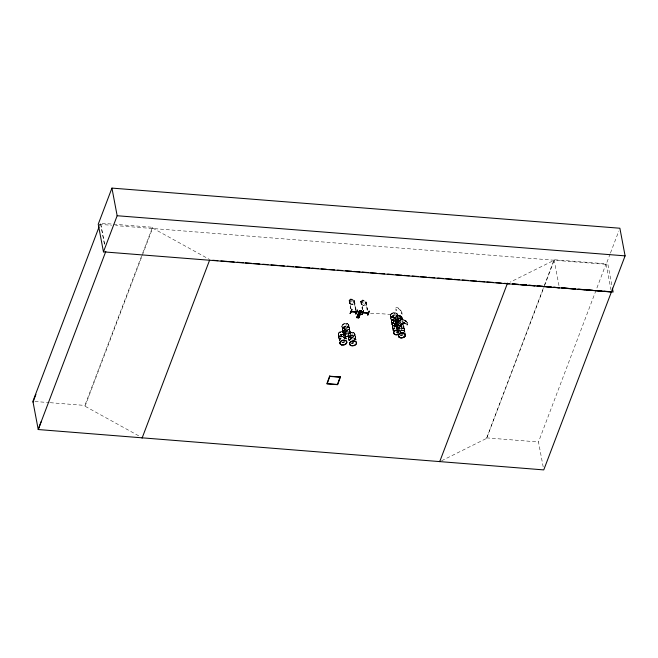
<?xml version="1.0" encoding="UTF-8"?>
<svg xmlns="http://www.w3.org/2000/svg" width="658" height="658" viewBox="0 0 658 658"><rect width="100%" height="100%" fill="white"/><g stroke="black" fill="none" stroke-linecap="round" stroke-linejoin="round"><path stroke-width="0.49" stroke-dasharray="3.29 2.47" d="M400.089 317.551L406.307 321.375L397.975 315.947L402.26 318.02L401.191 317.526L402.26 318.743L402.26 318.02M400.377 317.715L400.122 317.436M338.673 337.126L338.821 336.394M339.248 340.17L339.396 339.438M341.058 336.139L340.564 336.197M342.292 328.934L342.44 328.202M341.436 335.72L341.148 336.123M342.209 332.298L342.752 332.29M342.596 332.463L342.234 332.249L342.752 332.109M342.867 331.977L343.015 331.245M344.973 327.503L344.323 327.635L344.537 328.071M344.34 328.087L345.187 327.849M346.059 324.221L346.404 324.007L345.985 324.271M345.672 337.233L345.82 336.501M348.798 326.146L348.798 324.871M349.291 329.041L349.324 327.635M348.37 337.891L348.518 337.159M349.867 332.084L350.015 331.352A3.578 2.385 -10.7 0 0 344.685 329.847A3.578 2.385 -10.7 0 0 344.685 334.017A3.578 2.385 -10.7 0 0 349.998 331.377M351.166 337.036L350.755 336.419L350.401 337.11M350.698 337.044L350.262 336.773L351.133 336.97M352.515 333.063L351.907 333.071L352.343 333.071M355.369 337.998L355.402 336.592M390.811 318.217L390.967 317.485L390.852 318.118M391.543 320.536L391.51 321.943M392.875 316.975L392.958 317.485M393.303 317.246C392.407 317.954 393.073 316.177 392.892 317.255M392.036 323.432L392.423 325.381A3.52 2.344 -10.7 0 0 397.292 325.916A3.52 2.344 -10.7 0 0 398.551 329.066L396.832 327.758M391.938 324.188C392.275 321.269 396.56 320.356 398.567 322.157M394.504 313.562L394.594 313.118L394.816 313.529M394.784 313.192L394.956 313.389M392.604 326.179L392.579 327.585M395.211 319.179C400.319 307.837 407.17 325.57 395.211 319.188M393.032 329.962L393.18 329.23M395.104 318.546L395.228 317.913M394.331 325.891L395.252 325.537L394.874 326.204M394.479 325.825C394.71 326.368 395.269 324.929 394.487 326.138M395.762 320.536L395.729 321.935M394.784 325.628L395.351 325.825L395.08 325.513M396.239 321.811L396.223 322.206M396.338 322.149L396.231 322.149M396.182 324.312L396.338 323.58M397.728 319.895L397.753 320.536M397.81 318.324L397.967 317.592A3.578 2.385 -10.7 0 0 392.637 316.079A3.578 2.385 -10.7 0 0 392.629 320.249A3.578 2.385 -10.7 0 0 397.95 317.617M398.148 320.462L397.671 320.027M396.733 327.24L397.193 325.842M398.189 320.372L397.991 319.303M397.736 320.339L398.016 319.804L398.493 320.323M398.386 321.375L398.542 320.643A3.578 2.385 -10.7 0 0 393.213 319.13A3.578 2.385 -10.7 0 0 393.204 323.3A3.578 2.385 -10.7 0 0 398.526 320.668M399.34 316.169L399.381 316.506M397.827 333.006L397.975 332.274M399.825 328.951L399.143 329.033M399.472 328.959L399.299 328.63M393.196 330.703A3.578 2.385 -10.7 0 1 395.705 327.495A3.578 2.385 -10.7 0 1 400.048 328.753L400.187 329.28M403.757 327.174L403.856 326.409M404.251 330.069L404.283 328.663M401.89 318.003L400.303 319.163L401.454 319.114L400.574 319.188M401.964 318.184C400.533 319.015 400.804 318.9 401.183 318.661L401.265 319.122M350.566 299.086L350.245 302.096L351.611 303.231L352.795 303.322L353.79 302.376L352.326 299.267L350.549 299.127L349.102 300.706L349.661 300.574L351.133 308.75M362.213 300.196L361.908 303.165L363.274 304.3L364.458 304.391L365.453 303.445L365.206 302.129L363.989 300.336L362.196 300.106L364.03 300.254L366.152 302.186L367.608 310.198M99.399 226.048L100.131 224.131M138.641 435.777L85.047 406.233L84.89 405.427L142.309 254.103M142.671 253.141L152.483 227.281L100.493 223.177L104.49 244.332M85.047 406.233L152.64 228.087L152.483 227.281M349.661 300.574L349.127 300.665M351.783 299.448L351.191 299.398L351.018 301.619L352.343 302.392L352.787 301.759L351.8 299.406M352.326 299.267L354.481 301.117L352.343 299.226L350.508 299.077L349.036 300.69M353.922 300.961L354.473 300.953L353.946 301.093M353.305 304.432C351.282 305.526 346.437 299.406 351.528 304.292L353.338 304.481L354.752 302.853M362.846 309.679L361.332 301.644L360.699 301.759L362.196 300.106L360.765 301.775L361.036 303.511L363.175 305.402L365.017 305.509L366.498 303.897M361.036 303.511L363.208 305.32L365.001 305.551M365.544 302.006L366.144 302.022L365.568 302.154L367.74 313.035M441.608 460.773L486.583 438.384L554.085 259.721L606.076 263.825L610.978 289.791M486.583 438.384L544.372 286.098M544.734 285.144L554.176 260.239L510.115 282.167M543.195 466.909L538.483 441.979L606.076 263.825M610.139 253.889L606.174 264.343L115.627 225.595M610.501 252.935L618.8 231.073M400.434 320.89L399.719 317.255L400.286 317.37M397.835 317.288L397.342 314.738L396.79 315.215L397.786 316.473L398.584 315.453L397.383 314.672A3.52 2.344 -10.7 0 0 392.11 313.216C390.441 313.718 389.528 316.218 391.354 317.14M344.348 327.626L344.776 327.462M344.389 327.635L344.595 328.071M342.357 332.076L342.514 332.06M340.564 336.008L341.625 335.991M342.267 327.413C342.514 328.638 346.396 328.35 344.677 327.495M348.789 326.154L346.272 328.136L342.843 327.849M351.076 336.904L350.311 336.674M397.851 320.405C396.807 319.813 398.641 321.194 398.501 320.002M396.856 326.582L397.218 325.965M401.742 319.105L402.096 318.488M403.395 327.807L403.683 326.985M392.76 317.008L393.607 316.843M344.414 327.774L344.874 327.643M345.129 327.594L344.792 328.071M393.468 317.279L393.369 316.786M396.387 316.63L397.317 315.445L397.317 314.162M392.431 322.905C393.978 321.104 397.58 320.594 398.954 322.839M402.819 328.375L403.362 327.692M399.817 317.625L406.307 321.375M401.306 318.159L401.298 317.436M400.64 318.488L401.051 319.36M401.183 318.661L400.747 318.406M401.035 318.711L401.092 319.385M406.463 324.369C410.477 324.378 404.275 325.726 407.993 324.641L407.73 323.275L405.871 320.898M406.167 321.482L406.233 321.005M407.606 323.604L407.647 324.098L406.34 323.687M340.869 335.703L341.469 335.745M341.436 336.205L340.638 336.222M350.549 336.682L351.109 336.723M392.958 317.608L394.792 317.419L396.889 316.259A3.52 2.344 -10.7 0 1 402.137 317.773L402.63 320.339M402.795 328.252L401.232 329.164M340.885 335.794L341.346 335.794M393.311 317.353L393.706 317.131L393.229 317.51M394.792 317.403L395.639 317.074M397.267 325.661L395.516 326.294L393.007 325.842M396.437 326.113L397.292 325.784A3.52 2.344 -10.7 0 0 399.357 329.025L399.274 328.852M402.063 328.712L401.207 329.041A3.52 2.344 -10.7 0 0 403.667 325.866M402.861 320.372L404.218 319.994L405.871 320.94M346.445 324.049L346.067 324.172M393.089 316.802L393.5 316.794M393.139 317.378L393.755 316.991M397.884 319.846L398.098 319.796M400.204 328.827L399.653 328.581M400.525 321.351L399.751 317.246L406.093 321.112M395.491 326.171L394.504 326.072M399.636 328.523L399.998 328.852A3.52 2.344 -10.7 0 0 396.659 327.536A3.52 2.344 -10.7 0 0 393.287 329.642M99.251 224.304L111.539 225.275M360.79 301.734L361.332 301.644L362.607 308.808M34.94 401.487L49.21 402.614M50.23 402.696L84.89 405.427M486.492 437.866L538.483 441.979M393.089 317.51L391.362 317.148M394.726 326.204L392.982 325.718M348.789 324.863C347.227 321.746 340.235 323.901 342.25 327.404M347.111 323.555L347.843 323.868M353.93 332.808C340.268 330.851 354.432 344.068 354.514 333.269M398.468 315.248L397.736 315.577L397.687 316.424M396.823 315.906L397.555 315.569L397.605 314.721M152.64 228.087L208.915 259.112M404.728 320.907L405.953 321.655M400.722 318.949L401.15 319.212M395.59 319.739L396.157 320.183M397.202 328.317L397.786 328.885M392.999 325.842L392.045 324.715M353.938 332.816L354.506 333.261M348.353 336.361L348.913 336.806M405.83 320.931L407.771 323.284M402.211 319.303L402.614 319.92M397.317 314.146L395.639 312.83L392.086 313.2A3.52 2.344 -10.7 0 0 392.11 317.321A3.52 2.344 -10.7 0 0 397.35 314.73M397.416 316.259L397.819 316.868M403.848 327.997L404.259 328.613M398.575 322.165L399.085 323.473M404.423 331.048L404.974 332.331A3.578 2.385 -10.7 0 0 401.388 330.209M395.746 321.992L396.157 322.601M399.636 327.997L400.187 328.737M390.959 318.941L391.362 319.549M397.218 328.432L396.708 327.133M391.535 321.992L391.938 322.601M392.596 327.635L393.007 328.243M354.966 335.925L355.378 336.542M348.888 326.968L349.299 327.577M355.542 338.977L355.953 339.586A3.578 2.385 -10.7 0 0 352.507 338.138A3.578 2.385 -10.7 0 0 349.085 340.276M349.464 330.02L350.015 331.303A3.578 2.385 -10.7 0 1 344.652 333.861A3.578 2.385 -10.7 0 1 344.652 329.683A3.578 2.385 -10.7 0 1 349.974 331.221M345.17 333.055C333.203 326.672 340.079 344.405 345.179 333.063M348.51 338.615L348.921 339.224M342.497 329.724L342.851 330.258L342.431 329.658M345.269 335.161L345.82 336.444M343.418 333.318L342.867 332.035M345.845 338.212L346.256 338.821M343.517 335.424C355.484 341.806 348.608 324.073 343.509 335.416M339.224 338.459L338.673 337.176M403.732 325.776L403.88 326.516M397.843 316.917L397.967 317.534M398.361 319.944L398.542 320.586M396.182 324.369L396.305 324.986M390.811 318.275L390.934 318.891M393.032 330.02L393.155 330.637M348.37 337.949L348.493 338.557M342.292 328.984L342.415 329.6M607.943 264.639L612.014 286.172M554.085 259.721L559.177 286.666M403.741 326.286L404.275 329.033M404.366 329.543L404.843 332.084A3.529 2.352 -10.7 0 0 401.355 330.061M400.237 317.724L400.845 320.948M400.113 317.534L400.706 321.055M397.934 317.798A3.529 2.352 -10.7 0 1 392.686 320.397A3.529 2.352 -10.7 0 1 392.694 316.284A3.529 2.352 -10.7 0 1 397.934 317.798L398.403 320.339A3.529 2.352 -10.7 0 1 393.171 322.938A3.529 2.352 -10.7 0 1 393.171 318.817A3.529 2.352 -10.7 0 1 398.411 320.339M398.501 320.849A3.52 2.344 -10.7 0 1 393.27 323.44A3.52 2.344 -10.7 0 1 393.27 319.336A3.52 2.344 -10.7 0 1 398.501 320.849L398.97 323.3M395.17 318.497L395.647 321.055M395.738 321.565L396.215 324.106M396.313 324.616L397.292 329.748M397.621 331.533L397.86 332.8M390.375 315.453L390.852 318.011M390.942 318.521L391.42 321.063M391.518 321.573L392.497 326.705M392.587 327.215L393.065 329.757M366.144 302.022L367.666 310.058M360.839 301.603L362.361 309.647M354.473 300.953L356.134 310.132M356.077 311.974L353.988 300.912L355.649 310.091M349.176 300.533L350.698 308.577M349.053 300.648L350.648 308.709M354.901 334.396A3.52 2.344 -10.7 0 1 349.669 336.995A3.52 2.344 -10.7 0 1 349.669 332.882A3.52 2.344 -10.7 0 1 354.901 334.396L355.394 336.962M355.484 337.472L355.962 340.013M348.822 325.439A3.52 2.344 -10.7 0 1 343.591 328.038A3.52 2.344 -10.7 0 1 343.591 323.925A3.52 2.344 -10.7 0 1 348.822 325.439L349.316 328.005A3.52 2.344 -10.7 0 1 344.068 330.596A3.52 2.344 -10.7 0 1 344.076 326.491A3.52 2.344 -10.7 0 1 349.308 328.005M349.406 328.515L349.883 331.056A3.529 2.352 -10.7 0 1 344.644 333.647A3.529 2.352 -10.7 0 1 344.644 329.535A3.529 2.352 -10.7 0 1 349.892 331.048M349.982 331.566A3.52 2.344 -10.7 0 1 344.743 334.157A3.52 2.344 -10.7 0 1 344.751 330.053A3.52 2.344 -10.7 0 1 349.982 331.566L350.459 334.124A3.52 2.344 -10.7 0 1 345.228 336.707A3.52 2.344 -10.7 0 1 345.228 332.603A3.52 2.344 -10.7 0 1 350.459 334.116M347.934 335.128L348.411 337.677M348.493 338.196L348.979 340.729A3.529 2.352 -10.7 0 1 352.022 338.064A3.529 2.352 -10.7 0 1 355.846 339.405M345.203 333.631A3.52 2.344 -10.7 0 1 339.964 336.23A3.52 2.344 -10.7 0 1 339.972 332.117A3.52 2.344 -10.7 0 1 345.203 333.631L345.697 336.197M345.787 336.707L346.264 339.248M341.856 326.162L342.333 328.72M342.415 329.23L342.9 331.772M342.991 332.282L343.492 334.84M338.237 334.354L338.706 336.912M338.796 337.422L339.281 339.964M100.699 223.835L104.589 244.389M370.512 313.282A55.042 7.205 6.7 0 1 396.881 315.059M402.137 317.773A3.52 2.344 -10.7 0 1 396.906 320.372A3.52 2.344 -10.7 0 1 396.906 316.259M403.625 325.677A3.52 2.344 -10.7 0 1 400.253 329.008M400.442 320.273A3.52 2.344 -10.7 0 1 395.228 318.966A3.52 2.344 -10.7 0 1 399.891 316.046A3.52 2.344 -10.7 0 1 401.166 319.821M400.969 322.938A3.578 2.385 -10.7 0 1 400.113 323.267M397.424 323.3A3.578 2.385 -10.7 0 1 397.037 319.344A3.578 2.385 -10.7 0 1 402.622 320.051M400.936 322.774A3.578 2.385 -10.7 0 1 399.167 323.284M398.246 323.292A3.578 2.385 -10.7 0 1 396.659 319.426A3.578 2.385 -10.7 0 1 402.589 319.895M400.878 322.568A3.52 2.344 -10.7 0 1 395.976 322.025A3.52 2.344 -10.7 0 1 397.942 318.595A3.52 2.344 -10.7 0 1 402.507 319.739M396.758 323.144A3.529 2.352 -10.7 0 1 397.103 319.541A3.529 2.352 -10.7 0 1 402.26 319.706M396.33 324.707A3.529 2.352 -10.7 0 1 400.615 321.359M398.904 326.639A3.52 2.344 -10.7 0 1 398.065 326.491M396.782 325.759A3.52 2.344 -10.7 0 0 397.342 326.187A3.52 2.344 -10.7 0 0 397.876 329.025A3.529 2.352 -10.7 0 1 399.974 327.7M396.437 325.216A3.52 2.344 -10.7 0 1 396.437 323.991M396.79 323.382A3.52 2.344 -10.7 0 1 400.714 321.877M396.7 325.603A3.578 2.385 -10.7 0 0 397.267 326.039A3.537 2.361 -10.7 0 0 397.835 328.877M396.346 325.06A3.578 2.385 -10.7 0 1 396.355 323.81M396.708 323.193A3.578 2.385 -10.7 0 1 400.689 321.663M396.322 324.904A3.578 2.385 -10.7 0 1 396.322 323.654M396.675 323.037A3.578 2.385 -10.7 0 1 400.664 321.499M403.362 325.595A3.52 2.344 -10.7 0 1 401.248 329.288M403.699 325.973A3.537 2.361 -10.7 0 1 401.224 329.148M403.346 327.766A3.578 2.385 -10.7 0 1 402.614 331.632M399.069 331.994A3.578 2.385 -10.7 0 1 397.769 331.245M397.769 328.836A3.578 2.385 -10.7 0 1 399.924 327.495M403.346 327.964A3.529 2.352 -10.7 0 1 403.346 331.328M399.126 332.142A3.529 2.352 -10.7 0 1 397.843 331.402M403.321 327.61A3.578 2.385 -10.7 0 1 402.581 331.468M399.036 331.838A3.578 2.385 -10.7 0 1 398.304 331.533A3.529 2.352 -10.7 0 0 397.975 333.4M397.391 329.296A3.578 2.385 -10.7 0 1 399.891 327.339M403.247 327.462A3.52 2.344 -10.7 0 1 402.523 331.262M399.036 331.624A3.52 2.344 -10.7 0 1 398.312 331.319M397.407 329.123A3.52 2.344 -10.7 0 1 399.036 327.519M403.198 334.823A3.52 2.344 -10.7 0 1 400.549 335.333M397.958 333.31A3.52 2.344 -10.7 0 1 398.987 331.533M401.454 330.579A3.52 2.344 -10.7 0 1 404.941 332.594M403.19 334.675A3.578 2.385 -10.7 0 1 400.5 335.193M397.876 333.137A3.578 2.385 -10.7 0 1 398.913 331.328M401.421 330.365A3.578 2.385 -10.7 0 1 404.958 332.413M402.301 334.848A3.578 2.385 -10.7 0 1 400.467 335.037M397.843 332.981A3.578 2.385 -10.7 0 1 398.32 331.731M401.355 334.815A3.529 2.352 -10.7 0 1 400.451 334.832M397.243 325.652A3.52 2.344 -10.7 0 1 392.217 324.929A3.52 2.344 -10.7 0 1 394.899 321.507A3.52 2.344 -10.7 0 1 398.987 323.423M396.363 325.792A3.52 2.344 -10.7 0 1 392.028 324.361A3.52 2.344 -10.7 0 1 395.162 321.26A3.52 2.344 -10.7 0 1 398.954 323.234M397.267 325.768A3.537 2.361 -10.7 0 1 392.226 325.044A3.537 2.361 -10.7 0 1 394.915 321.606A3.537 2.361 -10.7 0 1 399.019 323.53M399.118 327.561A3.578 2.385 -10.7 0 1 396.963 328.91M394.274 328.942A3.578 2.385 -10.7 0 1 392.62 326.409A3.578 2.385 -10.7 0 1 396.05 324.271M399.455 327.116A3.529 2.352 -10.7 0 1 396.988 329.058M394.331 329.09A3.529 2.352 -10.7 0 1 392.703 326.59A3.529 2.352 -10.7 0 1 396.083 324.476M399.085 327.404A3.578 2.385 -10.7 0 1 392.949 328.038A3.578 2.385 -10.7 0 1 396.017 324.114M399.003 327.215A3.52 2.344 -10.7 0 1 394.504 328.646A3.52 2.344 -10.7 0 1 392.703 325.866A3.52 2.344 -10.7 0 1 396.889 323.958M399.126 331.328A3.52 2.344 -10.7 0 1 395.754 332.29M398.394 331.632A3.578 2.385 -10.7 0 1 396.618 332.134M398.361 331.476A3.578 2.385 -10.7 0 1 396.593 331.977M393.171 330.546A3.578 2.385 -10.7 0 1 396.132 327.232A3.578 2.385 -10.7 0 1 400.138 329.206M392.39 325.373A3.52 2.344 -10.7 0 1 394.356 321.943A3.52 2.344 -10.7 0 1 398.921 323.086M397.465 331.591A3.529 2.352 -10.7 0 1 396.56 331.772M393.18 330.357A3.529 2.352 -10.7 0 1 395.219 327.339A3.529 2.352 -10.7 0 1 399.587 327.89M399.941 328.432A3.529 2.352 -10.7 0 1 400.056 329.033M340.49 339.158A3.578 2.385 -10.7 0 1 339.544 335.621A3.578 2.385 -10.7 0 1 344.973 335.062A3.578 2.385 -10.7 0 1 344.035 338.796M340.548 339.306A3.529 2.352 -10.7 0 1 339.618 335.819A3.529 2.352 -10.7 0 1 344.973 335.259A3.529 2.352 -10.7 0 1 344.044 338.944M340.457 339.002A3.578 2.385 -10.7 0 1 339.725 335.284A3.578 2.385 -10.7 0 1 345.302 335.21A3.578 2.385 -10.7 0 1 343.147 338.96M340.449 338.788A3.52 2.344 -10.7 0 1 339.956 334.971A3.52 2.344 -10.7 0 1 345.475 335.407A3.52 2.344 -10.7 0 1 342.193 338.928M344.611 341.987A3.52 2.344 -10.7 0 1 341.963 342.497M339.38 340.474A3.52 2.344 -10.7 0 1 341.971 337.916A3.52 2.344 -10.7 0 1 345.894 338.615M344.611 341.839A3.578 2.385 -10.7 0 1 341.921 342.357M339.413 340.918A3.578 2.385 -10.7 0 1 341.921 337.71A3.578 2.385 -10.7 0 1 346.264 338.96M344.521 341.486A3.529 2.352 -10.7 0 1 342.769 341.979M339.396 340.564A3.529 2.352 -10.7 0 1 341.872 337.406A3.529 2.352 -10.7 0 1 346.149 338.64M350.188 339.923A3.578 2.385 -10.7 0 1 349.242 336.386A3.578 2.385 -10.7 0 1 354.678 335.827A3.578 2.385 -10.7 0 1 353.733 339.561M350.245 340.071A3.529 2.352 -10.7 0 1 349.316 336.583A3.529 2.352 -10.7 0 1 354.67 336.032A3.529 2.352 -10.7 0 1 353.741 339.709M350.155 339.767A3.578 2.385 -10.7 0 1 349.423 336.049A3.578 2.385 -10.7 0 1 354.999 335.975A3.578 2.385 -10.7 0 1 352.844 339.734M350.994 339.701A3.52 2.344 -10.7 0 1 349.225 336.074A3.52 2.344 -10.7 0 1 355.057 335.991A3.52 2.344 -10.7 0 1 351.898 339.692M353.469 343.081A3.52 2.344 -10.7 0 1 350.821 343.114M349.201 340.614A3.52 2.344 -10.7 0 1 352.573 338.508A3.52 2.344 -10.7 0 1 355.937 339.923M353.453 342.941A3.578 2.385 -10.7 0 1 351.619 343.131M349.11 340.433A3.578 2.385 -10.7 0 1 352.54 338.294A3.578 2.385 -10.7 0 1 355.962 339.725M353.42 342.777A3.578 2.385 -10.7 0 1 351.586 342.966M353.379 342.571A3.529 2.352 -10.7 0 1 352.474 342.744M362.854 300.467L362.681 302.688L364.006 303.461L364.31 302.055L363.463 300.476L362.871 300.426M402.721 313.8L402.096 314.137L401.158 312.854L401.701 313.183A3.973 1.76 53 0 0 398.435 308.627A3.973 1.76 53 0 0 396.264 309.877L396.807 310.206L396.124 310.502L395.137 309.194L395.68 309.523A4.754 2.106 53 0 1 398.271 308.018A4.754 2.106 53 0 1 402.178 313.479L402.721 313.8M396.922 320.487A3.537 2.361 -10.7 0 0 402.178 317.888A3.537 2.361 -10.7 0 0 396.922 316.366A3.537 2.361 -10.7 0 0 396.922 320.487M392.168 317.575A3.512 2.336 -10.7 0 0 397.383 314.993A3.512 2.336 -10.7 0 0 392.168 313.488A3.512 2.336 -10.7 0 0 392.168 317.575M392.127 317.436A3.537 2.361 -10.7 0 0 397.383 314.837A3.537 2.361 -10.7 0 0 392.127 313.315A3.537 2.361 -10.7 0 0 392.127 317.436M393.18 323.144A3.578 2.385 -10.7 0 0 398.493 320.512A3.578 2.385 -10.7 0 0 393.18 318.974A3.578 2.385 -10.7 0 0 393.18 323.144M392.604 320.092A3.578 2.385 -10.7 0 0 397.917 317.46A3.578 2.385 -10.7 0 0 392.604 315.922A3.578 2.385 -10.7 0 0 392.604 320.092M392.596 319.878A3.52 2.344 -10.7 0 0 397.827 317.288A3.52 2.344 -10.7 0 0 392.596 315.774A3.52 2.344 -10.7 0 0 392.596 319.878M340.022 336.485A3.512 2.336 -10.7 0 0 345.236 333.902A3.512 2.336 -10.7 0 0 340.03 332.389A3.512 2.336 -10.7 0 0 340.022 336.485M339.98 336.345A3.537 2.361 -10.7 0 0 345.236 333.738A3.537 2.361 -10.7 0 0 339.98 332.216A3.537 2.361 -10.7 0 0 339.98 336.345M345.195 336.542A3.52 2.344 -10.7 0 0 350.426 333.943A3.52 2.344 -10.7 0 0 345.195 332.43A3.52 2.344 -10.7 0 0 345.195 336.542M343.641 328.301A3.52 2.344 -10.7 0 0 348.872 325.702A3.52 2.344 -10.7 0 0 343.641 324.188A3.52 2.344 -10.7 0 0 343.641 328.301M344.109 330.966A3.578 2.385 -10.7 0 0 349.423 328.334A3.578 2.385 -10.7 0 0 344.109 326.796A3.578 2.385 -10.7 0 0 344.109 330.966M344.167 331.114A3.529 2.352 -10.7 0 0 349.414 328.515A3.529 2.352 -10.7 0 0 344.167 326.993A3.529 2.352 -10.7 0 0 344.167 331.114M344.076 330.81A3.578 2.385 -10.7 0 0 349.398 328.178A3.578 2.385 -10.7 0 0 344.076 326.639A3.578 2.385 -10.7 0 0 344.076 330.81M349.727 337.25A3.512 2.336 -10.7 0 0 354.933 334.667A3.512 2.336 -10.7 0 0 349.727 333.154A3.512 2.336 -10.7 0 0 349.727 337.25M349.678 337.11A3.537 2.361 -10.7 0 0 354.933 334.503A3.537 2.361 -10.7 0 0 349.686 332.989A3.537 2.361 -10.7 0 0 349.678 337.11"/><path stroke-width="0.99" d="M397.827 324.813L401.906 327.034L398 324.509M33.056 402.128L35.919 394.372M41.1 421.786L38.23 429.534L543.755 469.902L611.397 291.979L103.454 251.858L98.231 224.222L111.934 188.098L619.877 228.227L625.1 255.863L611.397 291.979M351.857 309.696L350.179 313.512M362.081 314.401L363.529 310.576M99.037 227.002L32.9 401.322L38.23 429.534L105.823 251.389M103.454 251.858L117.157 215.734L111.934 188.098M142.062 438.17L209.655 260.017M351.907 309.737L350.155 313.545L351.865 309.507M340.515 376.812L337.653 384.7L326.829 383.844L329.683 375.957M340.128 377.001L337.431 384.461L327.207 383.655L329.905 376.195M356.142 311.958L356.62 312.015M355.871 313.998C358.149 306.192 357.944 311.999 355.83 313.767M357.615 310.165L355.937 313.973M361.826 314.614L363.529 310.749L362.04 314.598M363.43 312.665L363.422 312.41M367.838 315.083C370.857 304.934 368.167 316.761 367.493 314.828M439.857 461.266L439.7 461.677L507.524 283.121M359.564 310.518L356.743 317.617L357.368 317.674L356.866 317.567M360.091 310.765L359.613 310.666L356.973 317.641L360.099 310.765L357.319 317.674M357.13 317.658L359.934 310.642M361.184 310.872L358.191 317.756L360.954 310.847M361.365 310.675L358.807 317.806C359.334 315.314 363.561 309.244 359.926 310.691M358.577 317.789L361.39 310.823M401.643 324.312L402.071 324.567M401.841 327.059L397.81 324.855M351.207 311.588L351.75 311.629M362.871 312.657L368.283 313.06M368.233 313.216L362.821 312.789M358.462 317.773L358.791 317.814M402.137 321.565L405.928 323.81M399.538 325.595L403.806 322.675M401.676 324.386L402.351 324.361L401.923 324.098M404.234 322.798L400.187 325.99L404.218 322.774M400.393 326.097L404.448 323.053M351.265 311.588L356.57 312.147L351.265 311.744M117.157 215.734L625.1 255.863M212.723 260.264L217.839 260.667M220.907 260.905L227.043 261.391M229.091 261.555L234.207 261.958M237.275 262.205L243.411 262.69M245.459 262.846L251.595 263.332M253.643 263.496L259.778 263.981M262.855 264.22L267.971 264.623M271.038 264.87L277.174 265.355M279.222 265.511L284.338 265.922M287.406 266.161L293.542 266.646M295.59 266.811L301.726 267.296M303.774 267.452L309.91 267.938M311.958 268.102L318.094 268.587M321.17 268.826L326.278 269.229M329.354 269.476L334.47 269.879M337.538 270.125L342.654 270.528M345.721 270.767L351.857 271.252M353.905 271.417L360.041 271.902M362.089 272.058L368.225 272.544M370.273 272.708L376.409 273.193M379.485 273.432L384.593 273.843M387.669 274.082L392.785 274.485M395.853 274.731L401.989 275.217M404.037 275.373L409.153 275.776M412.221 276.023L418.356 276.508M420.404 276.664L426.54 277.15M428.588 277.314L434.724 277.799M437.792 278.038L442.908 278.449M445.984 278.688L452.12 279.173M454.168 279.337L459.284 279.74M462.352 279.979L468.488 280.464M470.536 280.629L476.672 281.114M478.72 281.27L484.856 281.756M486.904 281.92L493.039 282.405M496.107 282.652L501.223 283.055M504.299 283.294L509.407 283.697L507.367 283.54M518.578 284.421L512.459 283.943L518.57 284.437M528.777 285.227L534.888 285.712M543.047 286.353L536.928 285.876L543.031 286.403M546.107 286.6L551.198 287.003M554.258 287.242L559.399 287.875M562.417 287.883L568.537 288.369M570.568 288.533L575.668 288.936M578.727 289.175L584.847 289.66M586.887 289.816L592.998 290.301M596.058 290.54L601.157 290.943M604.217 291.19L609.316 291.593M329.732 376.187L340.556 377.042M329.954 376.425L340.178 377.231M528.761 285.259L534.872 285.753M545.063 286.567L551.182 287.061M553.214 287.225L559.333 287.719M561.364 287.883L575.635 289.026M577.675 289.191L613.124 292.045L612.384 288.13M358.602 313.109L360.378 313.167M357.13 316.819L358.931 316.975M356.85 317.518L358.651 317.674M403.749 322.502L399.694 325.554M361.086 311.374L359.284 311.218M360.897 311.843L359.103 311.686M360.625 312.55L358.824 312.394M360.099 313.874L358.306 313.718M526.737 285.07L520.618 284.585L526.721 285.095M400.187 337.743A3.52 2.344 -10.7 0 0 405.427 335.152A3.52 2.344 -10.7 0 0 400.187 333.639A3.52 2.344 -10.7 0 0 400.187 337.743M400.154 337.57A3.52 2.344 -10.7 0 0 405.386 334.971A3.512 2.344 -10.7 0 0 400.163 333.458A3.52 2.344 -10.7 0 0 400.154 337.57A3.512 2.344 -10.7 0 0 405.377 334.971A3.52 2.344 -10.7 0 0 400.154 333.458A3.512 2.344 -10.7 0 0 400.154 337.554M395.392 334.683A3.52 2.344 -10.7 0 0 400.623 332.093A3.52 2.344 -10.7 0 0 395.392 330.579A3.52 2.344 -10.7 0 0 395.392 334.683M395.359 334.519A3.52 2.344 -10.7 0 0 400.599 331.928A3.52 2.344 -10.7 0 0 395.359 330.415A3.52 2.344 -10.7 0 0 395.359 334.519M341.609 344.899A3.52 2.344 -10.7 0 0 346.84 342.308A3.52 2.344 -10.7 0 0 341.609 340.795A3.52 2.344 -10.7 0 0 341.609 344.899M341.576 344.734A3.52 2.344 -10.7 0 0 346.807 342.135A3.52 2.344 -10.7 0 0 341.576 340.622A3.52 2.344 -10.7 0 0 341.576 344.734M351.306 345.664A3.52 2.344 -10.7 0 0 356.537 343.073A3.52 2.344 -10.7 0 0 351.306 341.56A3.52 2.344 -10.7 0 0 351.306 345.664M351.273 345.499A3.52 2.344 -10.7 0 0 356.504 342.908A3.52 2.344 -10.7 0 0 351.273 341.387A3.52 2.344 -10.7 0 0 351.273 345.499"/></g></svg>
